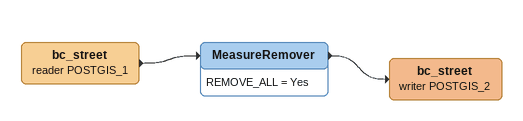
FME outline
bc_street (reader POSTGIS_1)
    -> MeasureRemover
MeasureRemover
    REMOVE_ALL = Yes
    -> bc_street (writer POSTGIS_2)
bc_street (writer POSTGIS_2)
